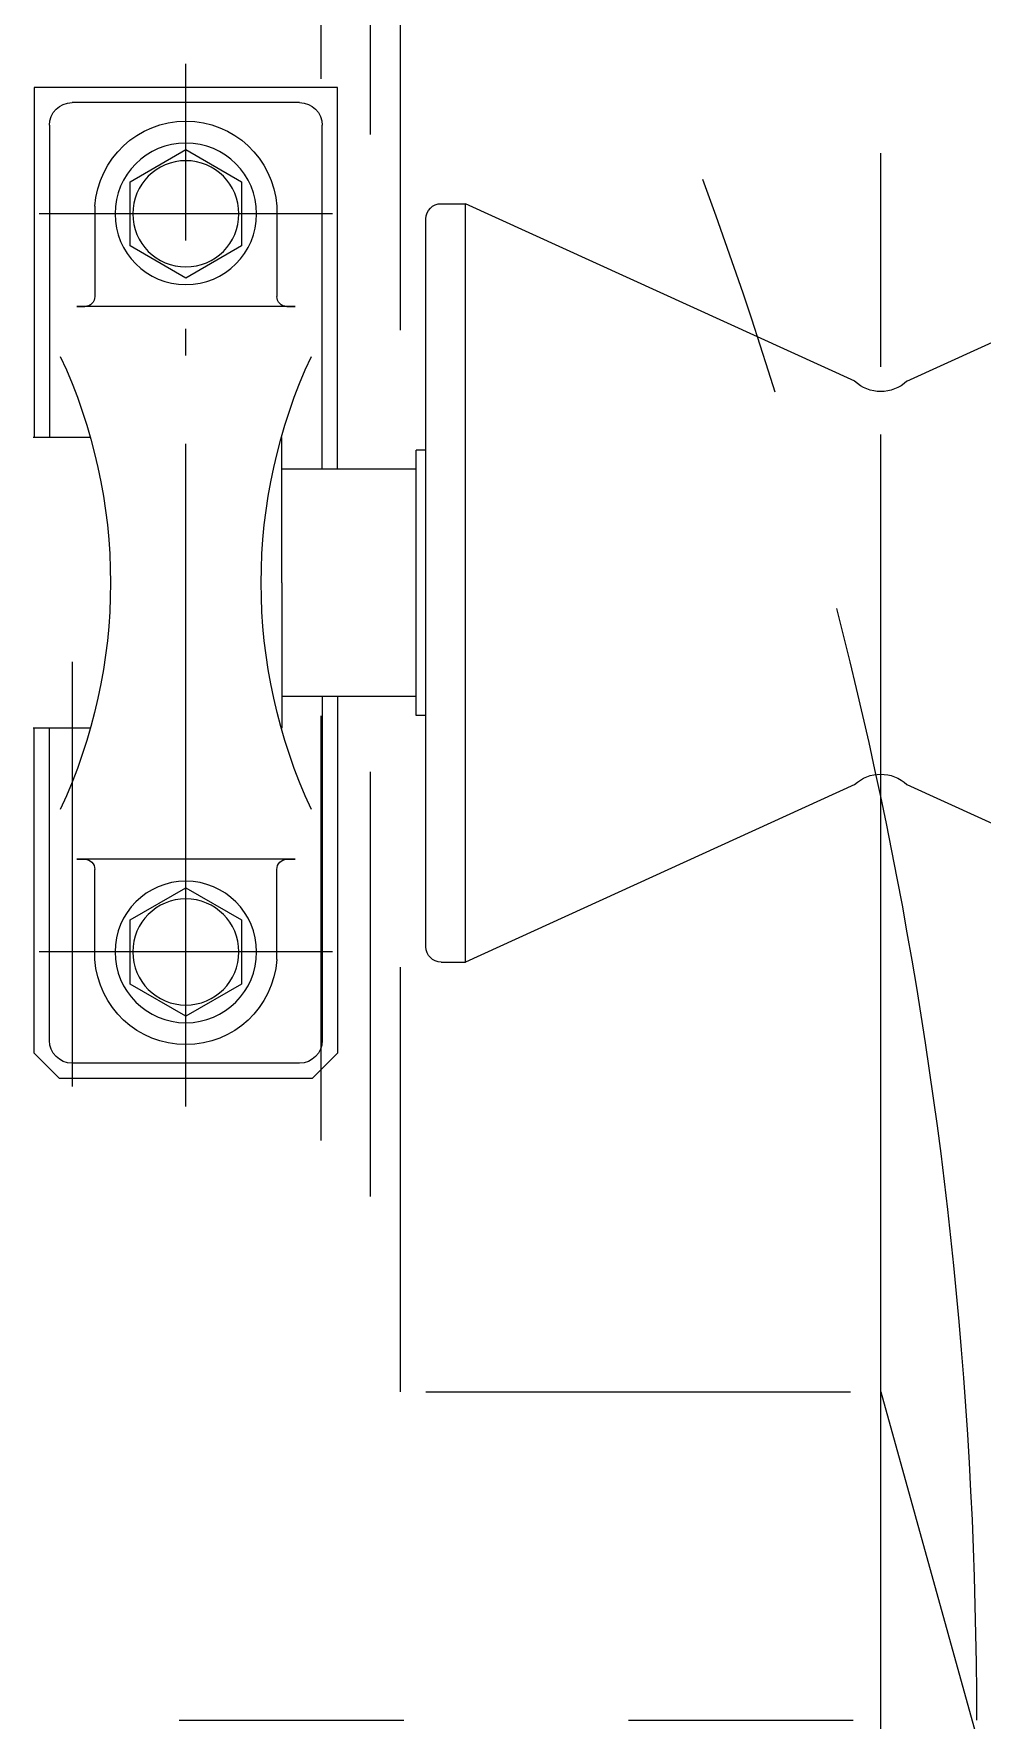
# Model space of a CAD drawing. Header units: millimetres. Extents: x 4969 to 37601, y -771 to 6478.
# Drawn here: x 9362.4 to 9550.1, y 3640.7 to 3974.2 of the extents above; entities that cross this region are included whole.
import ezdxf

# ---------------------------------------------------------------- set-up
doc = ezdxf.new("R2010")
doc.units = ezdxf.units.MM
doc.header["$LTSCALE"] = 7
doc.header["$MEASUREMENT"] = 0
for name, pattern in [('CENTERX2', [101.6, 63.5, -12.7, 12.7, -12.7]), ('FC0300M0001$0$CENTER', [18.25, 12.5, -2.5, 0.75, -2.5]), ('PHANTOM', [63.5, 31.75, -6.35, 6.35, -6.35, 6.35, -6.35]), ('REMOTE_CONTROLBOX$0$ACAD_ISO03W100', [30, 12, -18])]:
    doc.linetypes.add(name, pattern=pattern)
doc.layers.get('0').update_dxf_attribs({"linetype": 'CONTINUOUS'})
doc.layers.add('FC0300M0001$0$1', color=7, linetype='CONTINUOUS', lineweight=15)
doc.layers.add('FC0300M0001$0$2', color=3, linetype='FC0300M0001$0$CENTER', lineweight=5)

# ---------------------------------------------------------------- blocks, each defined once
blk = doc.blocks.new('A$C3FE10212')
at = {"layer": 'FC0300M0001$0$1'}
for p, q in [((-30, 171), (30, 171)), ((-30, 95.5), (-30, 171)), ((30, 171), (30, 101.75)), ((-22.5, 168), (22.5, 168)), ((-27, 95.5), (-27, 163.5)), ((27, 163.5), (27, 101.75)), ((-18, 147.5), (-18, 129.67)), ((18, 147.5), (18, 129.67)), ((-20, 127.67), (-21.6, 127.67)), ((-21.6, 127.67), (21.6, 127.67)), ((21.6, 127.67), (20, 127.67)), ((-19, 73), (-19, 101.75)), ((18.89, 101.75), (30.2, 101.75)), ((-19, 73), (-19, 44.25)), ((-30, 50.5), (-30, -20)), ((-27, 50.5), (-27, -17.5)), ((18.89, 44.25), (30.2, 44.25)), ((27, -17.5), (27, 44.25)), ((30, -20), (30, 44.25)), ((-20, 18.33), (-21.6, 18.33)), ((-21.6, 18.33), (21.6, 18.33)), ((21.6, 18.33), (20, 18.33)), ((-18, -1.5), (-18, 16.33)), ((18, -1.5), (18, 16.33)), ((-30, -20), (-25, -25)), ((25, -25), (30, -20)), ((-22.5, -22), (22.5, -22)), ((-25, -25), (25, -25))]:
    blk.add_line(p, q, dxfattribs=at)
at = {"layer": 'FC0300M0001$0$1', "ltscale": 10}
for p, q in [((-142.66, 112.9), (-219.65, 148)), ((-132.34, 112.9), (-55.35, 148)), ((-50.5, 148), (-55.35, 148)), ((-55.35, -2), (-55.35, 148)), ((-47.5, 1), (-47.5, 145)), ((-47.5, 99.25), (-45.55, 99.25)), ((-45.55, 46.75), (-45.55, 99.25)), ((-45.55, 95.5), (-19, 95.5)), ((-45.55, 50.5), (-19, 50.5)), ((-47.5, 46.75), (-45.55, 46.75)), ((-142.66, 33.1), (-219.65, -2)), ((-132.34, 33.1), (-55.35, -2)), ((-50.5, -2), (-55.35, -2))]:
    blk.add_line(p, q, dxfattribs=at)
at = {"layer": 'FC0300M0001$0$1'}
for points in [[(-11, 139.65), (0, 133.3), (11, 139.65), (11, 152.35), (0, 158.7), (-11, 152.35)], [(-11, -6.35), (0, -12.7), (11, -6.35), (11, 6.35), (0, 12.7), (-11, 6.35)]]:
    blk.add_lwpolyline(points, close=True, dxfattribs=at)
for centre, radius in [((0, 146), 14), ((0, 146), 10.5), ((0, 0), 14), ((0, 0), 10.5)]:
    blk.add_circle(centre, radius, dxfattribs=at)
for centre, radius, start, end in [((-22.5, 163.5), 4.5, 90, 180), ((22.5, 163.5), 4.5, 0, 90), ((0, 146.29), 18.04, 3.8366, 176.1634), ((-20, 129.67), 2, 270, 0), ((20, 129.67), 2, 180, 270), ((-120.91, 73), 106, 335, 25), ((120.91, 73), 106, 155, 205), ((-20, 16.33), 2, 0, 90), ((20, 16.33), 2, 90, 180), ((0, -0.29), 18.04, 183.8366, 356.1634), ((-22.5, -17.5), 4.5, 180, 270), ((22.5, -17.5), 4.5, 270, 0)]:
    blk.add_arc(centre, radius, start, end, dxfattribs=at)
at = {"layer": 'FC0300M0001$0$1', "ltscale": 10}
for centre, radius, start, end in [((-50.5, 145), 3, 0, 90), ((-137.5, 118.34), 7.5, 226.5, 313.5), ((-137.5, 27.66), 7.5, 46.5, 133.5), ((-50.5, 1), 3, 270, 0)]:
    blk.add_arc(centre, radius, start, end, dxfattribs=at)
at = {"layer": 'FC0300M0001$0$2'}
for p, q in [((0, 13), (0, 175.63)), ((-137.5, -12), (-137.5, 158)), ((-29, 146), (29, 146)), ((0, -30.55), (0, 73)), ((-29, 0), (29, 0))]:
    blk.add_line(p, q, dxfattribs=at)
blk = doc.blocks.new('A$C442960FC')
at = {"color": 251, "linetype": 'PHANTOM'}
blk.add_line((-1400, -25), (-1400, -894), dxfattribs=at)
blk.add_arc((-1400, -14), 880, 270, 0, dxfattribs=at)

msp = doc.modelspace()

# ---------------------------------------------------------------- linework, layer by layer
at = {"color": 1, "linetype": 'CENTERX2'}
msp.add_line((9529.962, -105.521, -0.01), (9529.962, 5305.145, -0.01), dxfattribs=at)
at = {"color": 6, "linetype": 'REMOTE_CONTROLBOX$0$ACAD_ISO03W100'}
for p, q in [((9419.156, 5099.335, -0.01), (9419.156, 3705.613, -0.01)), ((9428.962, 5088.273, -0.01), (9428.962, 3705.613, -0.01)), ((9229.962, 3705.613, -0.01), (9709.962, 3705.613, -0.01))]:
    msp.add_line(p, q, dxfattribs=at)
at = {"color": 6, "linetype": 'REMOTE_CONTROLBOX$0$ACAD_ISO03W100', "elevation": -0.01}
for points in [[(9369.962, 5109.983), (9369.962, 3705.613)], [(9434.962, 3705.613), (9434.962, 5074.381)]]:
    msp.add_lwpolyline(points, dxfattribs=at)
at = {"elevation": -0.01}
msp.add_lwpolyline([(9529.962, 3705.613), (10103.891, 1641.516)], dxfattribs=at)

# ---------------------------------------------------------------- block references
at = {"rotation": 90}
msp.add_blockref('A$C442960FC', (8654.962, 5040.653, -0.01), dxfattribs=at)
at = {"xscale": -1}
msp.add_blockref('A$C3FE10212', (9392.462, 3792.613, -0.01), dxfattribs=at)

doc.saveas('drawing.dxf')
